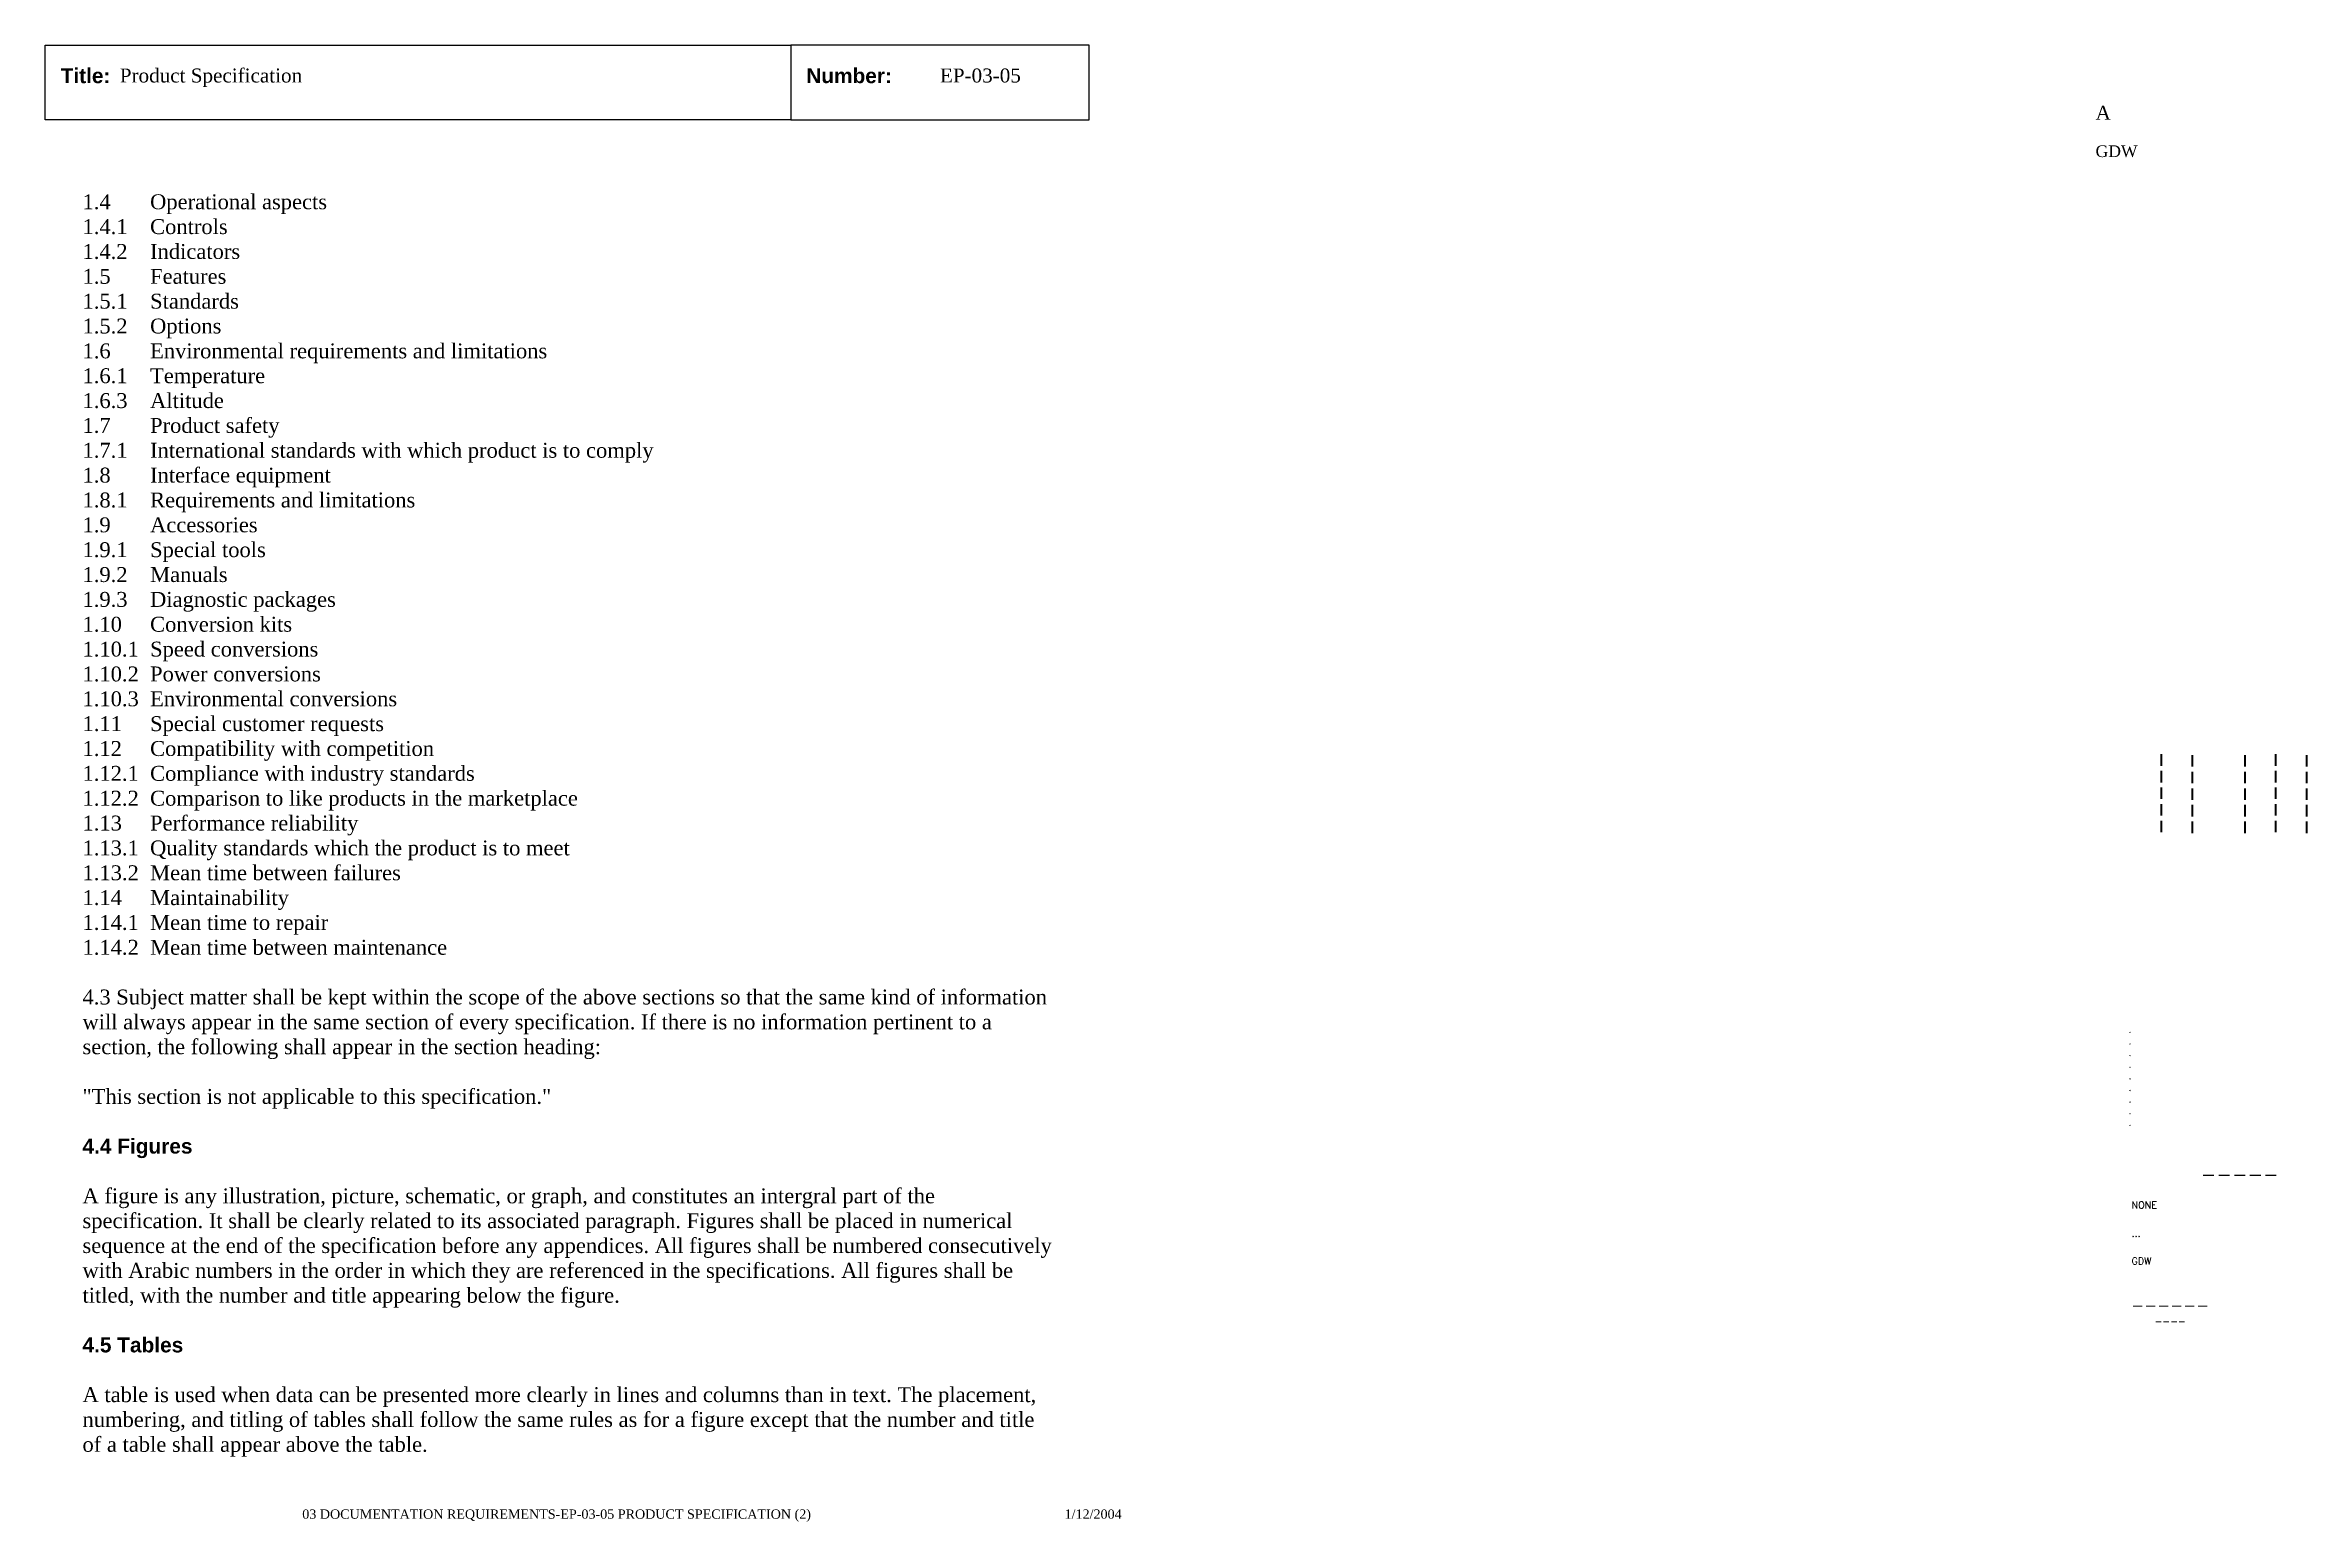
# Paper-space layout 'EP-03-05 Product Specification (2)' of a CAD drawing. Header units: inches. Extents: x 1 to 31.3, y 0.2 to 20.
import ezdxf
from ezdxf.enums import TextEntityAlignment as Align

# ---------------------------------------------------------------- set-up
doc = ezdxf.new("R2010")
doc.units = ezdxf.units.IN
doc.header["$MEASUREMENT"] = 0
doc.layers.add('TitleBlock_Attributes', color=40, linetype='Continuous', plot=False)
doc.layers.add('TitleBlock_Atts_Print', color=1, linetype='Continuous')
doc.styles.get("Standard").update_dxf_attribs({"font": 'simplex.shx'})
doc.styles.add('style1', font='TIMES.TTF')
doc.styles.add('styleAtt', font='TIMES.TTF')
doc.styles.add('TBBIGTEXT', font='complex.shx')

# ---------------------------------------------------------------- blocks, each defined once
blk = doc.blocks.new('Test1')
at = {"layer": 'TitleBlock_Attributes', "style": 'TBBIGTEXT', "width": 0.8}
for tag, p, height in [('SideLine1', (29.492, 9.408), 0.25), ('SideLine2', (29.906, 9.396), 0.25), ('SideLine3', (30.612, 9.396), 0.25), ('SideLine4', (31.026, 9.408), 0.25), ('SideLine5', (31.44, 9.396), 0.25), ('File-Layout', (28.803, 3.641), 0.125)]:
    blk.add_attdef(tag, p, '', height=height, rotation=90, dxfattribs=at)
at = {"layer": 'TitleBlock_Attributes'}
for tag, p, height in [('REV1', (28.947, 6.754), 0.0625), ('REV2', (28.947, 6.598), 0.0625), ('REV3', (28.947, 6.442), 0.0625), ('REV4', (28.947, 6.286), 0.0625), ('REV5', (28.947, 6.13), 0.0625), ('REV6', (28.947, 5.974), 0.0625), ('REV7', (28.947, 5.818), 0.0625), ('REV8', (28.947, 5.662), 0.0625), ('REV9', (28.947, 5.506), 0.0625), ('SCALE', (28.983, 4.394), 0.0938), ('INCHARGE', (28.983, 4.016), 0.0938), ('DRW', (28.983, 3.641), 0.0938)]:
    blk.add_attdef(tag, p, '', height=height, dxfattribs=at)
at = {"layer": 'TitleBlock_Attributes', "style": 'TBBIGTEXT'}
for tag, height, p in [('PROJNUM', 0.188, (30.434, 4.761)), ('DWG_NUM', 0.156, (31.168, 4.127)), ('CUSTOMER', 0.156, (29.501, 3.017)), ('LOCATION', 0.0938, (29.501, 2.835)), ('DESC_1', 0.188, (29.501, 2.412)), ('DESC_2', 0.188, (29.501, 2.1)), ('DESC_3', 0.188, (29.501, 1.787))]:
    blk.add_attdef(tag, text='', height=height, dxfattribs=at).set_placement(p, align=Align.CENTER)
at = {"layer": 'TitleBlock_Attributes'}
blk.add_attdef('DRW_DATE', text='', height=0.0938, dxfattribs=at).set_placement((31.149, 3.648), align=Align.CENTER)

psp = doc.layouts.new('EP-03-05 Product Specification (2)')

# ---------------------------------------------------------------- linework, layer by layer
for points in [[(1, 20), (11, 20), (11, 19), (1, 19)], [(11, 19), (15, 19), (15, 20), (11, 20)]]:
    psp.add_lwpolyline(points, close=True)

# ---------------------------------------------------------------- block references
ref = psp.add_blockref('Test1', (0, 0))
ref.add_attrib('CUSTOMER', '------', dxfattribs={"layer": 'TitleBlock_Attributes', "height": 0.1562, "style": 'TBBIGTEXT'}).set_placement((29.501, 3.017), align=Align.CENTER)
ref.add_attrib('LOCATION', '----', dxfattribs={"layer": 'TitleBlock_Attributes', "height": 0.0938, "style": 'TBBIGTEXT'}).set_placement((29.501, 2.835), align=Align.CENTER)
ref.add_attrib('DESC_1', 'Product Specification', (2, 19.5), dxfattribs={"layer": 'TitleBlock_Atts_Print', "height": 0.1875, "style": 'styleAtt'})
ref.add_attrib('DESC_2', 'EP-03-05', (13, 19.5), dxfattribs={"layer": 'TitleBlock_Atts_Print', "height": 0.1875, "style": 'styleAtt'})
ref.add_attrib('DESC_3', 'A', (28.5, 19), dxfattribs={"layer": 'TitleBlock_Attributes', "height": 0.188, "style": 'styleAtt'})
ref.add_attrib('PROJNUM', '-----', dxfattribs={"layer": 'TitleBlock_Attributes', "height": 0.1875, "style": 'TBBIGTEXT'}).set_placement((30.434, 4.761), align=Align.CENTER)
ref.add_attrib('DWG_NUM', 'GDW', (28.5, 18.5), dxfattribs={"layer": 'TitleBlock_Attributes', "height": 0.1562, "style": 'styleAtt'})
ref.add_attrib('DRW_DATE', '1/12/2004', dxfattribs={"layer": 'TitleBlock_Atts_Print', "height": 0.125, "style": 'styleAtt'}).set_placement((15.055, 0.232), align=Align.CENTER)
ref.add_attrib('DRW', 'GDW', (28.983, 3.641), dxfattribs={"layer": 'TitleBlock_Attributes', "height": 0.0938})
ref.add_attrib('INCHARGE', '...', (28.983, 4.016), dxfattribs={"layer": 'TitleBlock_Attributes', "height": 0.0938})
ref.add_attrib('SCALE', 'NONE', (28.983, 4.394), dxfattribs={"layer": 'TitleBlock_Attributes', "height": 0.0938})
ref.add_attrib('REV1', '.', (28.947, 6.754), dxfattribs={"layer": 'TitleBlock_Attributes', "height": 0.0625})
ref.add_attrib('REV2', '.', (28.947, 6.598), dxfattribs={"layer": 'TitleBlock_Attributes', "height": 0.0625})
ref.add_attrib('REV3', '.', (28.947, 6.442), dxfattribs={"layer": 'TitleBlock_Attributes', "height": 0.0625})
ref.add_attrib('REV4', '.', (28.947, 6.286), dxfattribs={"layer": 'TitleBlock_Attributes', "height": 0.0625})
ref.add_attrib('REV5', '.', (28.947, 6.13), dxfattribs={"layer": 'TitleBlock_Attributes', "height": 0.0625})
ref.add_attrib('REV6', '.', (28.947, 5.974), dxfattribs={"layer": 'TitleBlock_Attributes', "height": 0.0625})
ref.add_attrib('REV7', '.', (28.947, 5.818), dxfattribs={"layer": 'TitleBlock_Attributes', "height": 0.0625})
ref.add_attrib('REV8', '.', (28.947, 5.662), dxfattribs={"layer": 'TitleBlock_Attributes', "height": 0.0625})
ref.add_attrib('REV9', '.', (28.947, 5.506), dxfattribs={"layer": 'TitleBlock_Attributes', "height": 0.0625})
ref.add_attrib('SideLine1', '-----', (29.492, 9.408), dxfattribs={"layer": 'TitleBlock_Attributes', "height": 0.25, "rotation": 90, "style": 'TBBIGTEXT', "width": 0.8})
ref.add_attrib('SideLine2', '-----', (29.906, 9.396), dxfattribs={"layer": 'TitleBlock_Attributes', "height": 0.25, "rotation": 90, "style": 'TBBIGTEXT', "width": 0.8})
ref.add_attrib('SideLine3', '-----', (30.612, 9.396), dxfattribs={"layer": 'TitleBlock_Attributes', "height": 0.25, "rotation": 90, "style": 'TBBIGTEXT', "width": 0.8})
ref.add_attrib('SideLine4', '-----', (31.026, 9.408), dxfattribs={"layer": 'TitleBlock_Attributes', "height": 0.25, "rotation": 90, "style": 'TBBIGTEXT', "width": 0.8})
ref.add_attrib('SideLine5', '-----', (31.44, 9.396), dxfattribs={"layer": 'TitleBlock_Attributes', "height": 0.25, "rotation": 90, "style": 'TBBIGTEXT', "width": 0.8})
ref.add_attrib('File-Layout', '03 DOCUMENTATION REQUIREMENTS-EP-03-05 PRODUCT SPECIFICATION (2)', dxfattribs={"layer": 'TitleBlock_Atts_Print', "height": 0.125, "style": 'styleAtt'}).set_placement((7.859, 0.232), align=Align.CENTER)

# ---------------------------------------------------------------- texts
at = {"color": 5, "char_height": 0.2, "width": 2, "attachment_point": 1, "line_spacing_factor": 1.5, "style": 'style1'}
for s, insert in [('{\\fArial|b1|i0|c0|p34;Title:}', (1.207, 19.691)), ('{\\fArial|b1|i0|c0|p34;Number:}', (11.207, 19.691))]:
    psp.add_mtext(s, dxfattribs=dict(at, insert=insert))
at = {"color": 5, "insert": (1.5, 18), "char_height": 0.2, "width": 13, "attachment_point": 1, "style": 'style1'}
psp.add_mtext('1.4       Operational aspects\\P1.4.1    Controls\\P1.4.2    Indicators\\P1.5       Features\\P1.5.1    Standards\\P1.5.2    Options\\P1.6       Environmental requirements and limitations\\P1.6.1    Temperature\\P1.6.3    Altitude\\P1.7       Product safety\\P1.7.1    International standards with which product is to comply\\P1.8       Interface equipment\\P1.8.1    Requirements and limitations\\P1.9       Accessories\\P1.9.1    Special tools\\P1.9.2    Manuals\\P1.9.3    Diagnostic packages\\P1.10     Conversion kits\\P1.10.1  Speed conversions\\P1.10.2  Power conversions\\P1.10.3  Environmental conversions\\P1.11     Special customer requests\\P1.12     Compatibility with competition\\P1.12.1  Compliance with industry standards\\P1.12.2  Comparison to like products in the marketplace\\P1.13     Performance reliability\\P1.13.1  Quality standards which the product is to meet\\P1.13.2  Mean time between failures\\P1.14     Maintainability\\P1.14.1  Mean time to repair\\P1.14.2  Mean time between maintenance\\P\\P4.3 Subject matter shall be kept within the scope of the above sections so that the same kind of information will always appear in the same section of every specification. If there is no information pertinent to a section, the following shall appear in the section heading:\\P\\P"This section is not applicable to this specification."\\P\\P{\\fArial|b1|i0|c0|p34;4.4 Figures\\P\\P}A figure is any illustration, picture, schematic, or graph, and constitutes an intergral part of the specification. It shall be clearly related to its associated paragraph. Figures shall be placed in numerical sequence at the end of the specification before any appendices. All figures shall be numbered consecutively with Arabic numbers in the order in which they are referenced in the specifications. All figures shall be titled, with the number and title appearing below the figure.\\P\\P{\\fArial|b1|i0|c0|p34;4.5 Tables\\P\\P}A table is used when data can be presented more clearly in lines and columns than in text. The placement, numbering, and titling of tables shall follow the same rules as for a figure except that the number and title of a table shall appear above the table.', dxfattribs=at)

doc.saveas('drawing.dxf')
